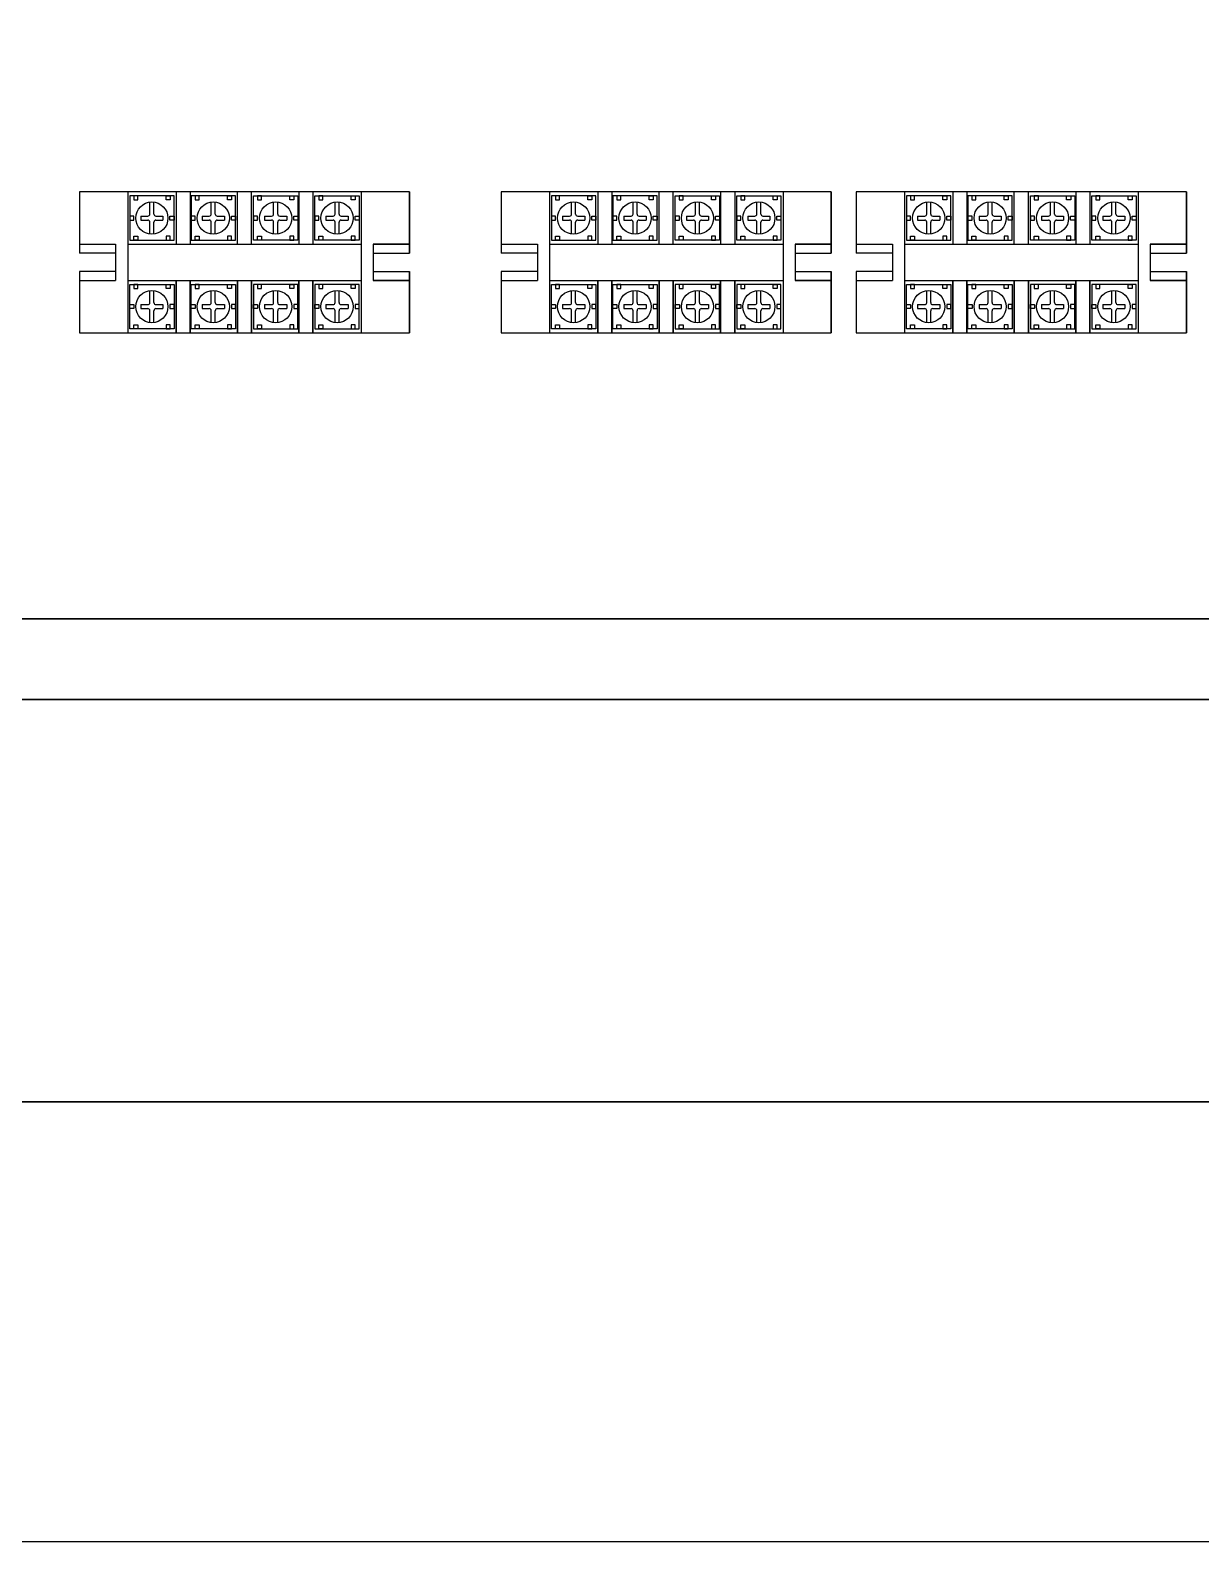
# Model space of a CAD drawing. Header units: inches. Extents: x 187 to 137830, y 99 to 66837.
# Drawn here: x 2806.2 to 3096.9, y 26614.6 to 26990.1 of the extents above; entities that cross this region are included whole.
import ezdxf

# ---------------------------------------------------------------- set-up
doc = ezdxf.new("R2010")
doc.units = ezdxf.units.IN
doc.header["$MEASUREMENT"] = 0
doc.layers.add('NETCHINH', color=7, linetype='Continuous', lineweight=30)
doc.layers.add('ONG', color=170, linetype='Continuous')

msp = doc.modelspace()

# ---------------------------------------------------------------- linework, layer by layer
at = {"ltscale": 0.5}
for p, q in [((2900.36, 26949.91), (2818.36, 26949.91)), ((2818.36, 26949.91), (2818.36, 26934.66)), ((2830.36, 26949.91), (2830.36, 26914.91)), ((2842.36, 26949.91), (2842.36, 26936.91)), ((2845.86, 26949.91), (2845.86, 26936.91)), ((2857.61, 26936.91), (2857.61, 26949.91)), ((2861.11, 26936.91), (2861.11, 26949.91)), ((2861.11, 26936.91), (2861.11, 26949.91)), ((2872.86, 26949.91), (2872.86, 26936.91)), ((2876.36, 26949.91), (2876.36, 26936.91)), ((2888.36, 26949.91), (2888.36, 26914.91)), ((2900.36, 26949.91), (2900.36, 26934.66)), ((2900.36, 26934.66), (2900.36, 26949.91)), ((3005.12, 26949.91), (2923.12, 26949.91)), ((2923.12, 26949.91), (2923.12, 26934.66)), ((2935.12, 26949.91), (2935.12, 26914.91)), ((2947.12, 26949.91), (2947.12, 26936.91)), ((2950.62, 26949.91), (2950.62, 26936.91)), ((2962.37, 26936.91), (2962.37, 26949.91)), ((2965.87, 26936.91), (2965.87, 26949.91)), ((2965.87, 26936.91), (2965.87, 26949.91)), ((2977.62, 26949.91), (2977.62, 26936.91)), ((2981.12, 26949.91), (2981.12, 26936.91)), ((2993.12, 26949.91), (2993.12, 26914.91)), ((3005.12, 26949.91), (3005.12, 26934.66)), ((3005.12, 26934.66), (3005.12, 26949.91)), ((3093.31, 26949.91), (3011.31, 26949.91)), ((3011.31, 26949.91), (3011.31, 26934.66)), ((3023.31, 26949.91), (3023.31, 26914.91)), ((3035.31, 26949.91), (3035.31, 26936.91)), ((3038.81, 26949.91), (3038.81, 26936.91)), ((3050.56, 26936.91), (3050.56, 26949.91)), ((3054.06, 26936.91), (3054.06, 26949.91)), ((3054.06, 26936.91), (3054.06, 26949.91)), ((3065.81, 26949.91), (3065.81, 26936.91)), ((3069.31, 26949.91), (3069.31, 26936.91)), ((3081.31, 26949.91), (3081.31, 26914.91)), ((3093.31, 26949.91), (3093.31, 26934.66)), ((3093.31, 26934.66), (3093.31, 26949.91)), ((2833.61, 26943.91), (2833.61, 26942.91)), ((2839.12, 26943.91), (2839.12, 26942.91)), ((2848.86, 26943.91), (2848.86, 26942.91)), ((2854.37, 26943.91), (2854.37, 26942.91)), ((2864.36, 26943.91), (2864.36, 26942.91)), ((2869.87, 26943.91), (2869.87, 26942.91)), ((2879.61, 26943.91), (2879.61, 26942.91)), ((2885.12, 26943.91), (2885.12, 26942.91)), ((2938.37, 26943.91), (2938.37, 26942.91)), ((2943.88, 26943.91), (2943.88, 26942.91)), ((2953.62, 26943.91), (2953.62, 26942.91)), ((2959.13, 26943.91), (2959.13, 26942.91)), ((2969.12, 26943.91), (2969.12, 26942.91)), ((2974.63, 26943.91), (2974.63, 26942.91)), ((2984.37, 26943.91), (2984.37, 26942.91)), ((2989.88, 26943.91), (2989.88, 26942.91)), ((3026.56, 26943.91), (3026.56, 26942.91)), ((3032.06, 26943.91), (3032.06, 26942.91)), ((3041.81, 26943.91), (3041.81, 26942.91)), ((3047.31, 26943.91), (3047.31, 26942.91)), ((3057.31, 26943.91), (3057.31, 26942.91)), ((3062.81, 26943.91), (3062.81, 26942.91)), ((3072.56, 26943.91), (3072.56, 26942.91)), ((3078.06, 26943.91), (3078.06, 26942.91)), ((2818.36, 26936.91), (2827.36, 26936.91)), ((2827.36, 26936.91), (2827.36, 26927.91)), ((2830.36, 26936.91), (2888.36, 26936.91)), ((2891.36, 26936.91), (2900.36, 26936.91)), ((2900.36, 26936.91), (2891.36, 26936.91)), ((2891.36, 26936.91), (2891.36, 26927.91)), ((2923.12, 26936.91), (2932.12, 26936.91)), ((2932.12, 26936.91), (2932.12, 26927.91)), ((2935.12, 26936.91), (2993.12, 26936.91)), ((2996.12, 26936.91), (3005.12, 26936.91)), ((3005.12, 26936.91), (2996.12, 26936.91)), ((2996.12, 26936.91), (2996.12, 26927.91)), ((3011.31, 26936.91), (3020.31, 26936.91)), ((3020.31, 26936.91), (3020.31, 26927.91)), ((3023.31, 26936.91), (3081.31, 26936.91)), ((3084.31, 26936.91), (3093.31, 26936.91)), ((3093.31, 26936.91), (3084.31, 26936.91)), ((3084.31, 26936.91), (3084.31, 26927.91)), ((2827.36, 26934.66), (2818.36, 26934.66)), ((2891.36, 26934.66), (2900.36, 26934.66)), ((2932.12, 26934.66), (2923.12, 26934.66)), ((2996.12, 26934.66), (3005.12, 26934.66)), ((3020.31, 26934.66), (3011.31, 26934.66)), ((3084.31, 26934.66), (3093.31, 26934.66)), ((2818.36, 26930.16), (2818.36, 26914.91)), ((2827.36, 26930.16), (2818.36, 26930.16)), ((2891.36, 26930.16), (2900.36, 26930.16)), ((2900.36, 26930.16), (2900.36, 26914.91)), ((2900.36, 26914.91), (2900.36, 26930.16)), ((2923.12, 26930.16), (2923.12, 26914.91)), ((2932.12, 26930.16), (2923.12, 26930.16)), ((2996.12, 26930.16), (3005.12, 26930.16)), ((3005.12, 26930.16), (3005.12, 26914.91)), ((3005.12, 26914.91), (3005.12, 26930.16)), ((3011.31, 26930.16), (3011.31, 26914.91)), ((3020.31, 26930.16), (3011.31, 26930.16)), ((3084.31, 26930.16), (3093.31, 26930.16)), ((3093.31, 26930.16), (3093.31, 26914.91)), ((3093.31, 26914.91), (3093.31, 26930.16)), ((2818.36, 26927.91), (2827.36, 26927.91)), ((2830.36, 26927.91), (2888.36, 26927.91)), ((2842.36, 26927.91), (2842.36, 26914.91)), ((2842.36, 26914.91), (2842.36, 26927.91)), ((2845.86, 26927.91), (2845.86, 26914.91)), ((2845.86, 26914.91), (2845.86, 26927.91)), ((2857.61, 26914.91), (2857.61, 26927.91)), ((2857.61, 26927.91), (2857.61, 26914.91)), ((2861.11, 26914.91), (2861.11, 26927.91)), ((2861.11, 26927.91), (2861.11, 26914.91)), ((2861.11, 26914.91), (2861.11, 26927.91)), ((2872.86, 26914.91), (2872.86, 26927.91)), ((2872.86, 26927.91), (2872.86, 26914.91)), ((2876.36, 26914.91), (2876.36, 26927.91)), ((2876.36, 26927.91), (2876.36, 26914.91)), ((2891.36, 26927.91), (2900.36, 26927.91)), ((2900.36, 26927.91), (2891.36, 26927.91)), ((2923.12, 26927.91), (2932.12, 26927.91)), ((2935.12, 26927.91), (2993.12, 26927.91)), ((2947.12, 26927.91), (2947.12, 26914.91)), ((2947.12, 26914.91), (2947.12, 26927.91)), ((2950.62, 26927.91), (2950.62, 26914.91)), ((2950.62, 26914.91), (2950.62, 26927.91)), ((2962.37, 26914.91), (2962.37, 26927.91)), ((2962.37, 26927.91), (2962.37, 26914.91)), ((2965.87, 26914.91), (2965.87, 26927.91)), ((2965.87, 26927.91), (2965.87, 26914.91)), ((2965.87, 26914.91), (2965.87, 26927.91)), ((2977.62, 26914.91), (2977.62, 26927.91)), ((2977.62, 26927.91), (2977.62, 26914.91)), ((2981.12, 26914.91), (2981.12, 26927.91)), ((2981.12, 26927.91), (2981.12, 26914.91)), ((2996.12, 26927.91), (3005.12, 26927.91)), ((3005.12, 26927.91), (2996.12, 26927.91)), ((3011.31, 26927.91), (3020.31, 26927.91)), ((3023.31, 26927.91), (3081.31, 26927.91)), ((3035.31, 26927.91), (3035.31, 26914.91)), ((3035.31, 26914.91), (3035.31, 26927.91)), ((3038.81, 26927.91), (3038.81, 26914.91)), ((3038.81, 26914.91), (3038.81, 26927.91)), ((3050.56, 26914.91), (3050.56, 26927.91)), ((3050.56, 26927.91), (3050.56, 26914.91)), ((3054.06, 26914.91), (3054.06, 26927.91)), ((3054.06, 26927.91), (3054.06, 26914.91)), ((3054.06, 26914.91), (3054.06, 26927.91)), ((3065.81, 26914.91), (3065.81, 26927.91)), ((3065.81, 26927.91), (3065.81, 26914.91)), ((3069.31, 26914.91), (3069.31, 26927.91)), ((3069.31, 26927.91), (3069.31, 26914.91)), ((3084.31, 26927.91), (3093.31, 26927.91)), ((3093.31, 26927.91), (3084.31, 26927.91)), ((2833.61, 26921.91), (2833.61, 26920.91)), ((2839.12, 26921.91), (2839.12, 26920.91)), ((2848.86, 26921.91), (2848.86, 26920.91)), ((2854.37, 26921.91), (2854.37, 26920.91)), ((2864.36, 26921.91), (2864.36, 26920.91)), ((2869.87, 26921.91), (2869.87, 26920.91)), ((2879.61, 26921.91), (2879.61, 26920.91)), ((2885.12, 26921.91), (2885.12, 26920.91)), ((2938.37, 26921.91), (2938.37, 26920.91)), ((2943.88, 26921.91), (2943.88, 26920.91)), ((2953.62, 26921.91), (2953.62, 26920.91)), ((2959.13, 26921.91), (2959.13, 26920.91)), ((2969.12, 26921.91), (2969.12, 26920.91)), ((2974.63, 26921.91), (2974.63, 26920.91)), ((2984.37, 26921.91), (2984.37, 26920.91)), ((2989.88, 26921.91), (2989.88, 26920.91)), ((3026.56, 26921.91), (3026.56, 26920.91)), ((3032.06, 26921.91), (3032.06, 26920.91)), ((3041.81, 26921.91), (3041.81, 26920.91)), ((3047.31, 26921.91), (3047.31, 26920.91)), ((3057.31, 26921.91), (3057.31, 26920.91)), ((3062.81, 26921.91), (3062.81, 26920.91)), ((3072.56, 26921.91), (3072.56, 26920.91)), ((3078.06, 26921.91), (3078.06, 26920.91)), ((2818.36, 26914.91), (2900.36, 26914.91)), ((2923.12, 26914.91), (3005.12, 26914.91)), ((3011.31, 26914.91), (3093.31, 26914.91))]:
    msp.add_line(p, q, dxfattribs=at)
for p, q in [((2835.86, 26944.41), (2835.86, 26947.41)), ((2836.86, 26944.41), (2836.86, 26947.41)), ((2851.11, 26944.41), (2851.11, 26947.41)), ((2852.11, 26944.41), (2852.11, 26947.41)), ((2866.61, 26944.41), (2866.61, 26947.41)), ((2867.61, 26944.41), (2867.61, 26947.41)), ((2881.86, 26944.41), (2881.86, 26947.41)), ((2882.86, 26944.41), (2882.86, 26947.41)), ((2940.62, 26944.41), (2940.62, 26947.41)), ((2941.62, 26944.41), (2941.62, 26947.41)), ((2955.87, 26944.41), (2955.87, 26947.41)), ((2956.87, 26944.41), (2956.87, 26947.41)), ((2971.37, 26944.41), (2971.37, 26947.41)), ((2972.37, 26944.41), (2972.37, 26947.41)), ((2986.62, 26944.41), (2986.62, 26947.41)), ((2987.62, 26944.41), (2987.62, 26947.41)), ((3028.81, 26944.41), (3028.81, 26947.41)), ((3029.81, 26944.41), (3029.81, 26947.41)), ((3044.06, 26944.41), (3044.06, 26947.41)), ((3045.06, 26944.41), (3045.06, 26947.41)), ((3059.56, 26944.41), (3059.56, 26947.41)), ((3060.56, 26944.41), (3060.56, 26947.41)), ((3074.81, 26944.41), (3074.81, 26947.41)), ((3075.81, 26944.41), (3075.81, 26947.41)), ((2833.61, 26943.91), (2835.36, 26943.91)), ((2837.36, 26943.91), (2839.12, 26943.91)), ((2848.86, 26943.91), (2850.61, 26943.91)), ((2852.61, 26943.91), (2854.37, 26943.91)), ((2864.36, 26943.91), (2866.11, 26943.91)), ((2868.11, 26943.91), (2869.87, 26943.91)), ((2879.61, 26943.91), (2881.36, 26943.91)), ((2883.36, 26943.91), (2885.12, 26943.91)), ((2938.37, 26943.91), (2940.12, 26943.91)), ((2942.12, 26943.91), (2943.88, 26943.91)), ((2953.62, 26943.91), (2955.37, 26943.91)), ((2957.37, 26943.91), (2959.13, 26943.91)), ((2969.12, 26943.91), (2970.87, 26943.91)), ((2972.87, 26943.91), (2974.63, 26943.91)), ((2984.37, 26943.91), (2986.12, 26943.91)), ((2988.12, 26943.91), (2989.88, 26943.91)), ((3026.56, 26943.91), (3028.31, 26943.91)), ((3030.31, 26943.91), (3032.06, 26943.91)), ((3041.81, 26943.91), (3043.56, 26943.91)), ((3045.56, 26943.91), (3047.31, 26943.91)), ((3057.31, 26943.91), (3059.06, 26943.91)), ((3061.06, 26943.91), (3062.81, 26943.91)), ((3072.56, 26943.91), (3074.31, 26943.91)), ((3076.31, 26943.91), (3078.06, 26943.91)), ((2833.61, 26942.91), (2835.36, 26942.91)), ((2835.86, 26939.41), (2835.86, 26942.41)), ((2836.86, 26939.44), (2836.86, 26942.41)), ((2837.36, 26942.91), (2839.12, 26942.91)), ((2848.86, 26942.91), (2850.61, 26942.91)), ((2851.11, 26939.41), (2851.11, 26942.41)), ((2852.11, 26939.44), (2852.11, 26942.41)), ((2852.61, 26942.91), (2854.37, 26942.91)), ((2864.36, 26942.91), (2866.11, 26942.91)), ((2866.61, 26939.41), (2866.61, 26942.41)), ((2867.61, 26939.44), (2867.61, 26942.41)), ((2868.11, 26942.91), (2869.87, 26942.91)), ((2879.61, 26942.91), (2881.36, 26942.91)), ((2881.86, 26939.41), (2881.86, 26942.41)), ((2882.86, 26939.44), (2882.86, 26942.41)), ((2883.36, 26942.91), (2885.12, 26942.91)), ((2938.37, 26942.91), (2940.12, 26942.91)), ((2940.62, 26939.41), (2940.62, 26942.41)), ((2941.62, 26939.44), (2941.62, 26942.41)), ((2942.12, 26942.91), (2943.88, 26942.91)), ((2953.62, 26942.91), (2955.37, 26942.91)), ((2955.87, 26939.41), (2955.87, 26942.41)), ((2956.87, 26939.44), (2956.87, 26942.41)), ((2957.37, 26942.91), (2959.13, 26942.91)), ((2969.12, 26942.91), (2970.87, 26942.91)), ((2971.37, 26939.41), (2971.37, 26942.41)), ((2972.37, 26939.44), (2972.37, 26942.41)), ((2972.87, 26942.91), (2974.63, 26942.91)), ((2984.37, 26942.91), (2986.12, 26942.91)), ((2986.62, 26939.41), (2986.62, 26942.41)), ((2987.62, 26939.44), (2987.62, 26942.41)), ((2988.12, 26942.91), (2989.88, 26942.91)), ((3026.56, 26942.91), (3028.31, 26942.91)), ((3028.81, 26939.41), (3028.81, 26942.41)), ((3029.81, 26939.44), (3029.81, 26942.41)), ((3030.31, 26942.91), (3032.06, 26942.91)), ((3041.81, 26942.91), (3043.56, 26942.91)), ((3044.06, 26939.41), (3044.06, 26942.41)), ((3045.06, 26939.44), (3045.06, 26942.41)), ((3045.56, 26942.91), (3047.31, 26942.91)), ((3057.31, 26942.91), (3059.06, 26942.91)), ((3059.56, 26939.41), (3059.56, 26942.41)), ((3060.56, 26939.44), (3060.56, 26942.41)), ((3061.06, 26942.91), (3062.81, 26942.91)), ((3072.56, 26942.91), (3074.31, 26942.91)), ((3074.81, 26939.41), (3074.81, 26942.41)), ((3075.81, 26939.44), (3075.81, 26942.41)), ((3076.31, 26942.91), (3078.06, 26942.91)), ((2835.86, 26922.41), (2835.86, 26925.41)), ((2836.86, 26922.41), (2836.86, 26925.41)), ((2851.11, 26922.41), (2851.11, 26925.38)), ((2852.11, 26922.41), (2852.11, 26925.38)), ((2866.61, 26922.41), (2866.61, 26925.41)), ((2867.61, 26922.41), (2867.61, 26925.41)), ((2881.86, 26922.41), (2881.86, 26925.41)), ((2882.86, 26922.41), (2882.86, 26925.41)), ((2940.62, 26922.41), (2940.62, 26925.41)), ((2941.62, 26922.41), (2941.62, 26925.41)), ((2955.87, 26922.41), (2955.87, 26925.38)), ((2956.87, 26922.41), (2956.87, 26925.38)), ((2971.37, 26922.41), (2971.37, 26925.41)), ((2972.37, 26922.41), (2972.37, 26925.41)), ((2986.62, 26922.41), (2986.62, 26925.41)), ((2987.62, 26922.41), (2987.62, 26925.41)), ((3028.81, 26922.41), (3028.81, 26925.41)), ((3029.81, 26922.41), (3029.81, 26925.41)), ((3044.06, 26922.41), (3044.06, 26925.38)), ((3045.06, 26922.41), (3045.06, 26925.38)), ((3059.56, 26922.41), (3059.56, 26925.41)), ((3060.56, 26922.41), (3060.56, 26925.41)), ((3074.81, 26922.41), (3074.81, 26925.41)), ((3075.81, 26922.41), (3075.81, 26925.41)), ((2833.61, 26921.91), (2835.36, 26921.91)), ((2837.36, 26921.91), (2839.12, 26921.91)), ((2848.86, 26921.91), (2850.61, 26921.91)), ((2852.61, 26921.91), (2854.37, 26921.91)), ((2864.36, 26921.91), (2866.11, 26921.91)), ((2868.11, 26921.91), (2869.87, 26921.91)), ((2879.61, 26921.91), (2881.36, 26921.91)), ((2883.36, 26921.91), (2885.12, 26921.91)), ((2938.37, 26921.91), (2940.12, 26921.91)), ((2942.12, 26921.91), (2943.88, 26921.91)), ((2953.62, 26921.91), (2955.37, 26921.91)), ((2957.37, 26921.91), (2959.13, 26921.91)), ((2969.12, 26921.91), (2970.87, 26921.91)), ((2972.87, 26921.91), (2974.63, 26921.91)), ((2984.37, 26921.91), (2986.12, 26921.91)), ((2988.12, 26921.91), (2989.88, 26921.91)), ((3026.56, 26921.91), (3028.31, 26921.91)), ((3030.31, 26921.91), (3032.06, 26921.91)), ((3041.81, 26921.91), (3043.56, 26921.91)), ((3045.56, 26921.91), (3047.31, 26921.91)), ((3057.31, 26921.91), (3059.06, 26921.91)), ((3061.06, 26921.91), (3062.81, 26921.91)), ((3072.56, 26921.91), (3074.31, 26921.91)), ((3076.31, 26921.91), (3078.06, 26921.91)), ((2833.61, 26920.91), (2835.36, 26920.91)), ((2835.86, 26917.41), (2835.86, 26920.41)), ((2836.86, 26917.44), (2836.86, 26920.41)), ((2837.36, 26920.91), (2839.12, 26920.91)), ((2848.86, 26920.91), (2850.61, 26920.91)), ((2851.11, 26917.41), (2851.11, 26920.41)), ((2852.11, 26917.44), (2852.11, 26920.41)), ((2852.61, 26920.91), (2854.37, 26920.91)), ((2864.36, 26920.91), (2866.11, 26920.91)), ((2866.61, 26917.41), (2866.61, 26920.41)), ((2867.61, 26917.44), (2867.61, 26920.41)), ((2868.11, 26920.91), (2869.87, 26920.91)), ((2879.61, 26920.91), (2881.36, 26920.91)), ((2881.86, 26917.41), (2881.86, 26920.41)), ((2882.86, 26917.44), (2882.86, 26920.41)), ((2883.36, 26920.91), (2885.12, 26920.91)), ((2938.37, 26920.91), (2940.12, 26920.91)), ((2940.62, 26917.41), (2940.62, 26920.41)), ((2941.62, 26917.44), (2941.62, 26920.41)), ((2942.12, 26920.91), (2943.88, 26920.91)), ((2953.62, 26920.91), (2955.37, 26920.91)), ((2955.87, 26917.41), (2955.87, 26920.41)), ((2956.87, 26917.44), (2956.87, 26920.41)), ((2957.37, 26920.91), (2959.13, 26920.91)), ((2969.12, 26920.91), (2970.87, 26920.91)), ((2971.37, 26917.41), (2971.37, 26920.41)), ((2972.37, 26917.44), (2972.37, 26920.41)), ((2972.87, 26920.91), (2974.63, 26920.91)), ((2984.37, 26920.91), (2986.12, 26920.91)), ((2986.62, 26917.41), (2986.62, 26920.41)), ((2987.62, 26917.44), (2987.62, 26920.41)), ((2988.12, 26920.91), (2989.88, 26920.91)), ((3026.56, 26920.91), (3028.31, 26920.91)), ((3028.81, 26917.41), (3028.81, 26920.41)), ((3029.81, 26917.44), (3029.81, 26920.41)), ((3030.31, 26920.91), (3032.06, 26920.91)), ((3041.81, 26920.91), (3043.56, 26920.91)), ((3044.06, 26917.41), (3044.06, 26920.41)), ((3045.06, 26917.44), (3045.06, 26920.41)), ((3045.56, 26920.91), (3047.31, 26920.91)), ((3057.31, 26920.91), (3059.06, 26920.91)), ((3059.56, 26917.41), (3059.56, 26920.41)), ((3060.56, 26917.44), (3060.56, 26920.41)), ((3061.06, 26920.91), (3062.81, 26920.91)), ((3072.56, 26920.91), (3074.31, 26920.91)), ((3074.81, 26917.41), (3074.81, 26920.41)), ((3075.81, 26917.44), (3075.81, 26920.41)), ((3076.31, 26920.91), (3078.06, 26920.91))]:
    msp.add_line(p, q)
for points in [[(2830.86, 26948.91), (2830.86, 26937.91), (2841.86, 26937.91), (2841.86, 26948.91)], [(2831.85, 26947.91), (2832.85, 26947.91), (2832.85, 26948.91), (2831.85, 26948.91)], [(2840.88, 26947.91), (2839.88, 26947.91), (2839.88, 26948.91), (2840.88, 26948.91)], [(2846.11, 26948.91), (2846.11, 26937.91), (2857.11, 26937.91), (2857.11, 26948.91)], [(2847.1, 26947.91), (2848.1, 26947.91), (2848.1, 26948.91), (2847.1, 26948.91)], [(2856.13, 26947.91), (2855.13, 26947.91), (2855.13, 26948.91), (2856.13, 26948.91)], [(2872.61, 26948.91), (2872.61, 26937.91), (2861.61, 26937.91), (2861.61, 26948.91)], [(2862.6, 26947.91), (2863.6, 26947.91), (2863.6, 26948.91), (2862.6, 26948.91)], [(2871.63, 26947.91), (2870.63, 26947.91), (2870.63, 26948.91), (2871.63, 26948.91)], [(2887.86, 26948.91), (2887.86, 26937.91), (2876.86, 26937.91), (2876.86, 26948.91)], [(2877.85, 26947.91), (2878.85, 26947.91), (2878.85, 26948.91), (2877.85, 26948.91)], [(2886.88, 26947.91), (2885.88, 26947.91), (2885.88, 26948.91), (2886.88, 26948.91)], [(2935.62, 26948.91), (2935.62, 26937.91), (2946.62, 26937.91), (2946.62, 26948.91)], [(2936.61, 26947.91), (2937.61, 26947.91), (2937.61, 26948.91), (2936.61, 26948.91)], [(2945.64, 26947.91), (2944.64, 26947.91), (2944.64, 26948.91), (2945.64, 26948.91)], [(2950.87, 26948.91), (2950.87, 26937.91), (2961.87, 26937.91), (2961.87, 26948.91)], [(2951.86, 26947.91), (2952.86, 26947.91), (2952.86, 26948.91), (2951.86, 26948.91)], [(2960.89, 26947.91), (2959.89, 26947.91), (2959.89, 26948.91), (2960.89, 26948.91)], [(2977.37, 26948.91), (2977.37, 26937.91), (2966.37, 26937.91), (2966.37, 26948.91)], [(2967.36, 26947.91), (2968.36, 26947.91), (2968.36, 26948.91), (2967.36, 26948.91)], [(2976.39, 26947.91), (2975.39, 26947.91), (2975.39, 26948.91), (2976.39, 26948.91)], [(2992.62, 26948.91), (2992.62, 26937.91), (2981.62, 26937.91), (2981.62, 26948.91)], [(2982.61, 26947.91), (2983.61, 26947.91), (2983.61, 26948.91), (2982.61, 26948.91)], [(2991.64, 26947.91), (2990.64, 26947.91), (2990.64, 26948.91), (2991.64, 26948.91)], [(3023.81, 26948.91), (3023.81, 26937.91), (3034.81, 26937.91), (3034.81, 26948.91)], [(3024.79, 26947.91), (3025.79, 26947.91), (3025.79, 26948.91), (3024.79, 26948.91)], [(3033.82, 26947.91), (3032.82, 26947.91), (3032.82, 26948.91), (3033.82, 26948.91)], [(3039.06, 26948.91), (3039.06, 26937.91), (3050.06, 26937.91), (3050.06, 26948.91)], [(3040.04, 26947.91), (3041.04, 26947.91), (3041.04, 26948.91), (3040.04, 26948.91)], [(3049.07, 26947.91), (3048.07, 26947.91), (3048.07, 26948.91), (3049.07, 26948.91)], [(3065.56, 26948.91), (3065.56, 26937.91), (3054.56, 26937.91), (3054.56, 26948.91)], [(3055.54, 26947.91), (3056.54, 26947.91), (3056.54, 26948.91), (3055.54, 26948.91)], [(3064.57, 26947.91), (3063.57, 26947.91), (3063.57, 26948.91), (3064.57, 26948.91)], [(3080.81, 26948.91), (3080.81, 26937.91), (3069.81, 26937.91), (3069.81, 26948.91)], [(3070.79, 26947.91), (3071.79, 26947.91), (3071.79, 26948.91), (3070.79, 26948.91)], [(3079.82, 26947.91), (3078.82, 26947.91), (3078.82, 26948.91), (3079.82, 26948.91)], [(2830.86, 26942.91), (2831.86, 26942.91), (2831.86, 26943.91), (2830.86, 26943.91)], [(2841.86, 26942.91), (2840.86, 26942.91), (2840.86, 26943.91), (2841.86, 26943.91)], [(2846.11, 26942.91), (2847.11, 26942.91), (2847.11, 26943.91), (2846.11, 26943.91)], [(2857.11, 26942.91), (2856.11, 26942.91), (2856.11, 26943.91), (2857.11, 26943.91)], [(2861.61, 26942.91), (2862.61, 26942.91), (2862.61, 26943.91), (2861.61, 26943.91)], [(2872.61, 26942.91), (2871.61, 26942.91), (2871.61, 26943.91), (2872.61, 26943.91)], [(2876.86, 26942.91), (2877.86, 26942.91), (2877.86, 26943.91), (2876.86, 26943.91)], [(2887.86, 26942.91), (2886.86, 26942.91), (2886.86, 26943.91), (2887.86, 26943.91)], [(2935.62, 26942.91), (2936.62, 26942.91), (2936.62, 26943.91), (2935.62, 26943.91)], [(2946.62, 26942.91), (2945.62, 26942.91), (2945.62, 26943.91), (2946.62, 26943.91)], [(2950.87, 26942.91), (2951.87, 26942.91), (2951.87, 26943.91), (2950.87, 26943.91)], [(2961.87, 26942.91), (2960.87, 26942.91), (2960.87, 26943.91), (2961.87, 26943.91)], [(2966.37, 26942.91), (2967.37, 26942.91), (2967.37, 26943.91), (2966.37, 26943.91)], [(2977.37, 26942.91), (2976.37, 26942.91), (2976.37, 26943.91), (2977.37, 26943.91)], [(2981.62, 26942.91), (2982.62, 26942.91), (2982.62, 26943.91), (2981.62, 26943.91)], [(2992.62, 26942.91), (2991.62, 26942.91), (2991.62, 26943.91), (2992.62, 26943.91)], [(3023.81, 26942.91), (3024.81, 26942.91), (3024.81, 26943.91), (3023.81, 26943.91)], [(3034.81, 26942.91), (3033.81, 26942.91), (3033.81, 26943.91), (3034.81, 26943.91)], [(3039.06, 26942.91), (3040.06, 26942.91), (3040.06, 26943.91), (3039.06, 26943.91)], [(3050.06, 26942.91), (3049.06, 26942.91), (3049.06, 26943.91), (3050.06, 26943.91)], [(3054.56, 26942.91), (3055.56, 26942.91), (3055.56, 26943.91), (3054.56, 26943.91)], [(3065.56, 26942.91), (3064.56, 26942.91), (3064.56, 26943.91), (3065.56, 26943.91)], [(3069.81, 26942.91), (3070.81, 26942.91), (3070.81, 26943.91), (3069.81, 26943.91)], [(3080.81, 26942.91), (3079.81, 26942.91), (3079.81, 26943.91), (3080.81, 26943.91)], [(2831.85, 26938.91), (2832.85, 26938.91), (2832.85, 26937.91), (2831.85, 26937.91)], [(2840.88, 26938.91), (2839.88, 26938.91), (2839.88, 26937.91), (2840.88, 26937.91)], [(2847.1, 26938.91), (2848.1, 26938.91), (2848.1, 26937.91), (2847.1, 26937.91)], [(2856.13, 26938.91), (2855.13, 26938.91), (2855.13, 26937.91), (2856.13, 26937.91)], [(2862.6, 26938.91), (2863.6, 26938.91), (2863.6, 26937.91), (2862.6, 26937.91)], [(2871.63, 26938.91), (2870.63, 26938.91), (2870.63, 26937.91), (2871.63, 26937.91)], [(2877.85, 26938.91), (2878.85, 26938.91), (2878.85, 26937.91), (2877.85, 26937.91)], [(2886.88, 26938.91), (2885.88, 26938.91), (2885.88, 26937.91), (2886.88, 26937.91)], [(2936.61, 26938.91), (2937.61, 26938.91), (2937.61, 26937.91), (2936.61, 26937.91)], [(2945.64, 26938.91), (2944.64, 26938.91), (2944.64, 26937.91), (2945.64, 26937.91)], [(2951.86, 26938.91), (2952.86, 26938.91), (2952.86, 26937.91), (2951.86, 26937.91)], [(2960.89, 26938.91), (2959.89, 26938.91), (2959.89, 26937.91), (2960.89, 26937.91)], [(2967.36, 26938.91), (2968.36, 26938.91), (2968.36, 26937.91), (2967.36, 26937.91)], [(2976.39, 26938.91), (2975.39, 26938.91), (2975.39, 26937.91), (2976.39, 26937.91)], [(2982.61, 26938.91), (2983.61, 26938.91), (2983.61, 26937.91), (2982.61, 26937.91)], [(2991.64, 26938.91), (2990.64, 26938.91), (2990.64, 26937.91), (2991.64, 26937.91)], [(3024.79, 26938.91), (3025.79, 26938.91), (3025.79, 26937.91), (3024.79, 26937.91)], [(3033.82, 26938.91), (3032.82, 26938.91), (3032.82, 26937.91), (3033.82, 26937.91)], [(3040.04, 26938.91), (3041.04, 26938.91), (3041.04, 26937.91), (3040.04, 26937.91)], [(3049.07, 26938.91), (3048.07, 26938.91), (3048.07, 26937.91), (3049.07, 26937.91)], [(3055.54, 26938.91), (3056.54, 26938.91), (3056.54, 26937.91), (3055.54, 26937.91)], [(3064.57, 26938.91), (3063.57, 26938.91), (3063.57, 26937.91), (3064.57, 26937.91)], [(3070.79, 26938.91), (3071.79, 26938.91), (3071.79, 26937.91), (3070.79, 26937.91)], [(3079.82, 26938.91), (3078.82, 26938.91), (3078.82, 26937.91), (3079.82, 26937.91)], [(2830.86, 26915.91), (2830.86, 26926.91), (2841.86, 26926.91), (2841.86, 26915.91)], [(2831.85, 26925.91), (2832.85, 26925.91), (2832.85, 26926.91), (2831.85, 26926.91)], [(2840.88, 26925.91), (2839.88, 26925.91), (2839.88, 26926.91), (2840.88, 26926.91)], [(2846.11, 26915.91), (2846.11, 26926.91), (2857.11, 26926.91), (2857.11, 26915.91)], [(2847.1, 26925.91), (2848.1, 26925.91), (2848.1, 26926.91), (2847.1, 26926.91)], [(2856.13, 26925.91), (2855.13, 26925.91), (2855.13, 26926.91), (2856.13, 26926.91)], [(2872.61, 26915.91), (2872.61, 26926.91), (2861.61, 26926.91), (2861.61, 26915.91)], [(2862.6, 26925.91), (2863.6, 26925.91), (2863.6, 26926.91), (2862.6, 26926.91)], [(2871.63, 26925.91), (2870.63, 26925.91), (2870.63, 26926.91), (2871.63, 26926.91)], [(2887.86, 26915.91), (2887.86, 26926.91), (2876.86, 26926.91), (2876.86, 26915.91)], [(2877.85, 26925.91), (2878.85, 26925.91), (2878.85, 26926.91), (2877.85, 26926.91)], [(2886.88, 26925.91), (2885.88, 26925.91), (2885.88, 26926.91), (2886.88, 26926.91)], [(2935.62, 26915.91), (2935.62, 26926.91), (2946.62, 26926.91), (2946.62, 26915.91)], [(2936.61, 26925.91), (2937.61, 26925.91), (2937.61, 26926.91), (2936.61, 26926.91)], [(2945.64, 26925.91), (2944.64, 26925.91), (2944.64, 26926.91), (2945.64, 26926.91)], [(2950.87, 26915.91), (2950.87, 26926.91), (2961.87, 26926.91), (2961.87, 26915.91)], [(2951.86, 26925.91), (2952.86, 26925.91), (2952.86, 26926.91), (2951.86, 26926.91)], [(2960.89, 26925.91), (2959.89, 26925.91), (2959.89, 26926.91), (2960.89, 26926.91)], [(2977.37, 26915.91), (2977.37, 26926.91), (2966.37, 26926.91), (2966.37, 26915.91)], [(2967.36, 26925.91), (2968.36, 26925.91), (2968.36, 26926.91), (2967.36, 26926.91)], [(2976.39, 26925.91), (2975.39, 26925.91), (2975.39, 26926.91), (2976.39, 26926.91)], [(2992.62, 26915.91), (2992.62, 26926.91), (2981.62, 26926.91), (2981.62, 26915.91)], [(2982.61, 26925.91), (2983.61, 26925.91), (2983.61, 26926.91), (2982.61, 26926.91)], [(2991.64, 26925.91), (2990.64, 26925.91), (2990.64, 26926.91), (2991.64, 26926.91)], [(3023.81, 26915.91), (3023.81, 26926.91), (3034.81, 26926.91), (3034.81, 26915.91)], [(3024.79, 26925.91), (3025.79, 26925.91), (3025.79, 26926.91), (3024.79, 26926.91)], [(3033.82, 26925.91), (3032.82, 26925.91), (3032.82, 26926.91), (3033.82, 26926.91)], [(3039.06, 26915.91), (3039.06, 26926.91), (3050.06, 26926.91), (3050.06, 26915.91)], [(3040.04, 26925.91), (3041.04, 26925.91), (3041.04, 26926.91), (3040.04, 26926.91)], [(3049.07, 26925.91), (3048.07, 26925.91), (3048.07, 26926.91), (3049.07, 26926.91)], [(3065.56, 26915.91), (3065.56, 26926.91), (3054.56, 26926.91), (3054.56, 26915.91)], [(3055.54, 26925.91), (3056.54, 26925.91), (3056.54, 26926.91), (3055.54, 26926.91)], [(3064.57, 26925.91), (3063.57, 26925.91), (3063.57, 26926.91), (3064.57, 26926.91)], [(3080.81, 26915.91), (3080.81, 26926.91), (3069.81, 26926.91), (3069.81, 26915.91)], [(3070.79, 26925.91), (3071.79, 26925.91), (3071.79, 26926.91), (3070.79, 26926.91)], [(3079.82, 26925.91), (3078.82, 26925.91), (3078.82, 26926.91), (3079.82, 26926.91)], [(2830.86, 26921.91), (2831.86, 26921.91), (2831.86, 26920.91), (2830.86, 26920.91)], [(2841.86, 26921.91), (2840.86, 26921.91), (2840.86, 26920.91), (2841.86, 26920.91)], [(2846.11, 26921.91), (2847.11, 26921.91), (2847.11, 26920.91), (2846.11, 26920.91)], [(2857.11, 26921.91), (2856.11, 26921.91), (2856.11, 26920.91), (2857.11, 26920.91)], [(2861.61, 26921.91), (2862.61, 26921.91), (2862.61, 26920.91), (2861.61, 26920.91)], [(2872.61, 26921.91), (2871.61, 26921.91), (2871.61, 26920.91), (2872.61, 26920.91)], [(2876.86, 26921.91), (2877.86, 26921.91), (2877.86, 26920.91), (2876.86, 26920.91)], [(2887.86, 26921.91), (2886.86, 26921.91), (2886.86, 26920.91), (2887.86, 26920.91)], [(2935.62, 26921.91), (2936.62, 26921.91), (2936.62, 26920.91), (2935.62, 26920.91)], [(2946.62, 26921.91), (2945.62, 26921.91), (2945.62, 26920.91), (2946.62, 26920.91)], [(2950.87, 26921.91), (2951.87, 26921.91), (2951.87, 26920.91), (2950.87, 26920.91)], [(2961.87, 26921.91), (2960.87, 26921.91), (2960.87, 26920.91), (2961.87, 26920.91)], [(2966.37, 26921.91), (2967.37, 26921.91), (2967.37, 26920.91), (2966.37, 26920.91)], [(2977.37, 26921.91), (2976.37, 26921.91), (2976.37, 26920.91), (2977.37, 26920.91)], [(2981.62, 26921.91), (2982.62, 26921.91), (2982.62, 26920.91), (2981.62, 26920.91)], [(2992.62, 26921.91), (2991.62, 26921.91), (2991.62, 26920.91), (2992.62, 26920.91)], [(3023.81, 26921.91), (3024.81, 26921.91), (3024.81, 26920.91), (3023.81, 26920.91)], [(3034.81, 26921.91), (3033.81, 26921.91), (3033.81, 26920.91), (3034.81, 26920.91)], [(3039.06, 26921.91), (3040.06, 26921.91), (3040.06, 26920.91), (3039.06, 26920.91)], [(3050.06, 26921.91), (3049.06, 26921.91), (3049.06, 26920.91), (3050.06, 26920.91)], [(3054.56, 26921.91), (3055.56, 26921.91), (3055.56, 26920.91), (3054.56, 26920.91)], [(3065.56, 26921.91), (3064.56, 26921.91), (3064.56, 26920.91), (3065.56, 26920.91)], [(3069.81, 26921.91), (3070.81, 26921.91), (3070.81, 26920.91), (3069.81, 26920.91)], [(3080.81, 26921.91), (3079.81, 26921.91), (3079.81, 26920.91), (3080.81, 26920.91)], [(2831.85, 26916.91), (2832.85, 26916.91), (2832.85, 26915.91), (2831.85, 26915.91)], [(2840.88, 26916.91), (2839.88, 26916.91), (2839.88, 26915.91), (2840.88, 26915.91)], [(2847.1, 26916.91), (2848.1, 26916.91), (2848.1, 26915.91), (2847.1, 26915.91)], [(2856.13, 26916.91), (2855.13, 26916.91), (2855.13, 26915.91), (2856.13, 26915.91)], [(2862.6, 26916.91), (2863.6, 26916.91), (2863.6, 26915.91), (2862.6, 26915.91)], [(2871.63, 26916.91), (2870.63, 26916.91), (2870.63, 26915.91), (2871.63, 26915.91)], [(2877.85, 26916.91), (2878.85, 26916.91), (2878.85, 26915.91), (2877.85, 26915.91)], [(2886.88, 26916.91), (2885.88, 26916.91), (2885.88, 26915.91), (2886.88, 26915.91)], [(2936.61, 26916.91), (2937.61, 26916.91), (2937.61, 26915.91), (2936.61, 26915.91)], [(2945.64, 26916.91), (2944.64, 26916.91), (2944.64, 26915.91), (2945.64, 26915.91)], [(2951.86, 26916.91), (2952.86, 26916.91), (2952.86, 26915.91), (2951.86, 26915.91)], [(2960.89, 26916.91), (2959.89, 26916.91), (2959.89, 26915.91), (2960.89, 26915.91)], [(2967.36, 26916.91), (2968.36, 26916.91), (2968.36, 26915.91), (2967.36, 26915.91)], [(2976.39, 26916.91), (2975.39, 26916.91), (2975.39, 26915.91), (2976.39, 26915.91)], [(2982.61, 26916.91), (2983.61, 26916.91), (2983.61, 26915.91), (2982.61, 26915.91)], [(2991.64, 26916.91), (2990.64, 26916.91), (2990.64, 26915.91), (2991.64, 26915.91)], [(3024.79, 26916.91), (3025.79, 26916.91), (3025.79, 26915.91), (3024.79, 26915.91)], [(3033.82, 26916.91), (3032.82, 26916.91), (3032.82, 26915.91), (3033.82, 26915.91)], [(3040.04, 26916.91), (3041.04, 26916.91), (3041.04, 26915.91), (3040.04, 26915.91)], [(3049.07, 26916.91), (3048.07, 26916.91), (3048.07, 26915.91), (3049.07, 26915.91)], [(3055.54, 26916.91), (3056.54, 26916.91), (3056.54, 26915.91), (3055.54, 26915.91)], [(3064.57, 26916.91), (3063.57, 26916.91), (3063.57, 26915.91), (3064.57, 26915.91)], [(3070.79, 26916.91), (3071.79, 26916.91), (3071.79, 26915.91), (3070.79, 26915.91)], [(3079.82, 26916.91), (3078.82, 26916.91), (3078.82, 26915.91), (3079.82, 26915.91)]]:
    msp.add_lwpolyline(points, close=True, dxfattribs=at)
for centre in [(2836.36, 26943.41), (2851.61, 26943.41), (2867.11, 26943.41), (2882.36, 26943.41), (2941.12, 26943.41), (2956.37, 26943.41), (2971.87, 26943.41), (2987.12, 26943.41), (3029.31, 26943.41), (3044.56, 26943.41), (3060.06, 26943.41), (3075.31, 26943.41), (2836.36, 26921.41), (2851.61, 26921.41), (2867.11, 26921.41), (2882.36, 26921.41), (2941.12, 26921.41), (2956.37, 26921.41), (2971.87, 26921.41), (2987.12, 26921.41), (3029.31, 26921.41), (3044.56, 26921.41), (3060.06, 26921.41), (3075.31, 26921.41)]:
    msp.add_circle(centre, 4, dxfattribs=at)
for centre, start, end in [((2835.36, 26944.41), 270, 0), ((2837.36, 26944.41), 180, 270), ((2850.61, 26944.41), 270, 0), ((2852.61, 26944.41), 180, 270), ((2866.11, 26944.41), 270, 0), ((2868.11, 26944.41), 180, 270), ((2881.36, 26944.41), 270, 0), ((2883.36, 26944.41), 180, 270), ((2940.12, 26944.41), 270, 0), ((2942.12, 26944.41), 180, 270), ((2955.37, 26944.41), 270, 0), ((2957.37, 26944.41), 180, 270), ((2970.87, 26944.41), 270, 0), ((2972.87, 26944.41), 180, 270), ((2986.12, 26944.41), 270, 0), ((2988.12, 26944.41), 180, 270), ((3028.31, 26944.41), 270, 0), ((3030.31, 26944.41), 180, 270), ((3043.56, 26944.41), 270, 0), ((3045.56, 26944.41), 180, 270), ((3059.06, 26944.41), 270, 0), ((3061.06, 26944.41), 180, 270), ((3074.31, 26944.41), 270, 0), ((3076.31, 26944.41), 180, 270), ((2835.36, 26942.41), 0, 90), ((2837.36, 26942.41), 90, 180), ((2850.61, 26942.41), 0, 90), ((2852.61, 26942.41), 90, 180), ((2866.11, 26942.41), 0, 90), ((2868.11, 26942.41), 90, 180), ((2881.36, 26942.41), 0, 90), ((2883.36, 26942.41), 90, 180), ((2940.12, 26942.41), 0, 90), ((2942.12, 26942.41), 90, 180), ((2955.37, 26942.41), 0, 90), ((2957.37, 26942.41), 90, 180), ((2970.87, 26942.41), 0, 90), ((2972.87, 26942.41), 90, 180), ((2986.12, 26942.41), 0, 90), ((2988.12, 26942.41), 90, 180), ((3028.31, 26942.41), 0, 90), ((3030.31, 26942.41), 90, 180), ((3043.56, 26942.41), 0, 90), ((3045.56, 26942.41), 90, 180), ((3059.06, 26942.41), 0, 90), ((3061.06, 26942.41), 90, 180), ((3074.31, 26942.41), 0, 90), ((3076.31, 26942.41), 90, 180), ((2835.36, 26922.41), 270, 0), ((2837.36, 26922.41), 180, 270), ((2850.61, 26922.41), 270, 0), ((2852.61, 26922.41), 180, 270), ((2866.11, 26922.41), 270, 0), ((2868.11, 26922.41), 180, 270), ((2881.36, 26922.41), 270, 0), ((2883.36, 26922.41), 180, 270), ((2940.12, 26922.41), 270, 0), ((2942.12, 26922.41), 180, 270), ((2955.37, 26922.41), 270, 0), ((2957.37, 26922.41), 180, 270), ((2970.87, 26922.41), 270, 0), ((2972.87, 26922.41), 180, 270), ((2986.12, 26922.41), 270, 0), ((2988.12, 26922.41), 180, 270), ((3028.31, 26922.41), 270, 0), ((3030.31, 26922.41), 180, 270), ((3043.56, 26922.41), 270, 0), ((3045.56, 26922.41), 180, 270), ((3059.06, 26922.41), 270, 0), ((3061.06, 26922.41), 180, 270), ((3074.31, 26922.41), 270, 0), ((3076.31, 26922.41), 180, 270), ((2835.36, 26920.41), 0, 90), ((2837.36, 26920.41), 90, 180), ((2850.61, 26920.41), 0, 90), ((2852.61, 26920.41), 90, 180), ((2866.11, 26920.41), 0, 90), ((2868.11, 26920.41), 90, 180), ((2881.36, 26920.41), 0, 90), ((2883.36, 26920.41), 90, 180), ((2940.12, 26920.41), 0, 90), ((2942.12, 26920.41), 90, 180), ((2955.37, 26920.41), 0, 90), ((2957.37, 26920.41), 90, 180), ((2970.87, 26920.41), 0, 90), ((2972.87, 26920.41), 90, 180), ((2986.12, 26920.41), 0, 90), ((2988.12, 26920.41), 90, 180), ((3028.31, 26920.41), 0, 90), ((3030.31, 26920.41), 90, 180), ((3043.56, 26920.41), 0, 90), ((3045.56, 26920.41), 90, 180), ((3059.06, 26920.41), 0, 90), ((3061.06, 26920.41), 90, 180), ((3074.31, 26920.41), 0, 90), ((3076.31, 26920.41), 90, 180)]:
    msp.add_arc(centre, 0.5, start, end)
at = {"layer": 'NETCHINH', "color": 8}
for points in [[(2718.35, 28149.7), (3398.67, 28149.7), (3398.67, 26823.86), (2718.35, 26823.86)], [(2740.35, 28130.27), (3378.67, 28130.27), (3378.67, 26843.86), (2740.35, 26843.86)], [(2717.25, 26823.86), (3398.67, 26823.86), (3398.67, 26723.86), (2717.25, 26723.86)]]:
    msp.add_lwpolyline(points, close=True, dxfattribs=at)
at = {"layer": 'ONG', "color": 1}
msp.add_lwpolyline([(2497.72, 28402.56), (5723.63, 28402.56), (5723.63, 26614.6), (2497.72, 26614.6)], close=True, dxfattribs=at)

doc.saveas('drawing.dxf')
